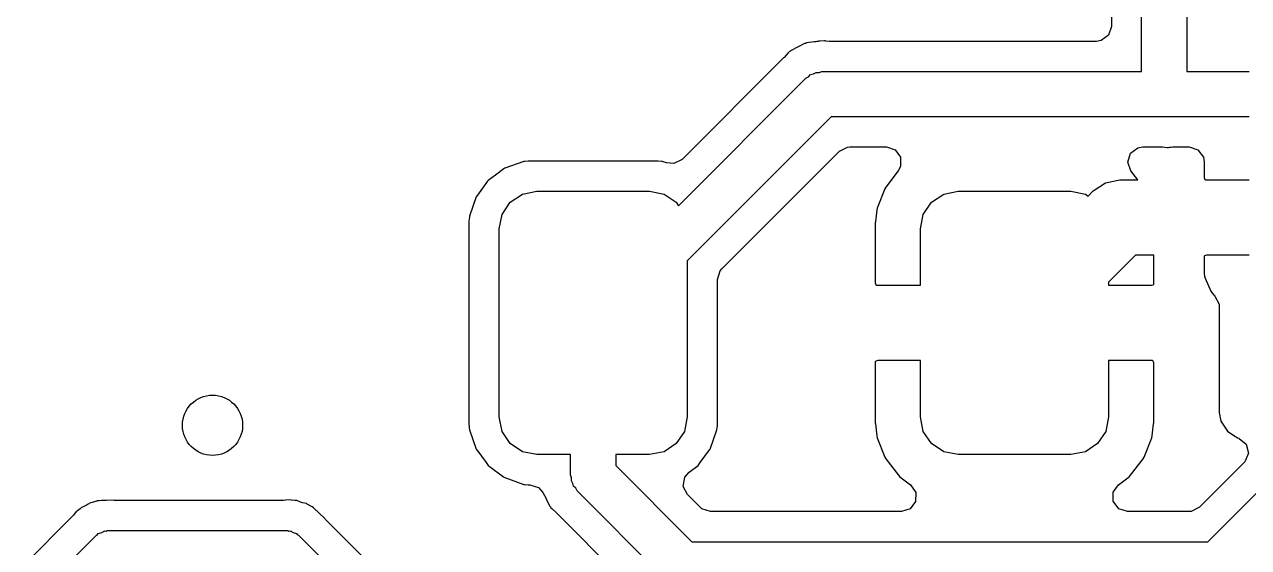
# Model space of a CAD drawing. Extents: x 0.04 to 2.01, y 0.04 to 5.04.
# Drawn here: x 1.4823 to 1.8026, y 1.9405 to 2.0773 of the extents above; entities that cross this region are included whole.
import ezdxf

# ---------------------------------------------------------------- set-up
doc = ezdxf.new("R2010")
doc.units = 0
doc.header["$MEASUREMENT"] = 0
doc.layers.add('BLACK', color=7, linetype='CONTINUOUS')

msp = doc.modelspace()

# ---------------------------------------------------------------- linework, layer by layer
at = {"layer": 'BLACK', "linetype": 'CONTINUOUS'}
for p, q in [((1.78641, 2.28074), (1.78641, 2.06496)), ((1.7746, 2.06496), (1.7746, 2.27542)), ((1.7667, 2.09503), (1.7667, 2.07675)), ((1.7667, 2.07675), (1.76596, 2.07446)), ((1.68641, 2.07229), (1.68476, 2.0714)), ((1.68671, 2.07234), (1.68641, 2.07229)), ((1.68677, 2.07236), (1.68671, 2.07234)), ((1.68704, 2.07249), (1.68677, 2.07236)), ((1.68891, 2.07271), (1.68704, 2.07249)), ((1.68909, 2.07274), (1.68891, 2.07271)), ((1.68938, 2.07278), (1.68909, 2.07274)), ((1.68964, 2.07283), (1.68938, 2.07278)), ((1.6898, 2.07285), (1.68964, 2.07283)), ((1.68964, 2.07283), (1.68964, 2.07283)), ((1.68996, 2.07285), (1.6898, 2.07285)), ((1.69012, 2.07287), (1.68996, 2.07285)), ((1.69035, 2.07288), (1.69012, 2.07287)), ((1.69012, 2.07287), (1.69012, 2.07287)), ((1.69036, 2.07288), (1.69035, 2.07288)), ((1.6916, 2.07303), (1.69036, 2.07288)), ((1.69192, 2.07296), (1.6916, 2.07303)), ((1.69196, 2.07295), (1.69192, 2.07296)), ((1.69192, 2.07296), (1.69192, 2.07296)), ((1.69201, 2.07294), (1.69196, 2.07295)), ((1.69283, 2.07285), (1.69201, 2.07294)), ((1.76281, 2.07285), (1.69283, 2.07285)), ((1.76401, 2.07305), (1.76281, 2.07285)), ((1.76596, 2.07446), (1.76401, 2.07305)), ((1.68215, 2.06987), (1.68103, 2.06866)), ((1.68237, 2.07011), (1.68215, 2.06987)), ((1.68215, 2.06987), (1.68215, 2.06987)), ((1.68259, 2.07023), (1.68237, 2.07011)), ((1.68264, 2.07026), (1.68259, 2.07023)), ((1.68269, 2.07031), (1.68264, 2.07026)), ((1.68275, 2.07037), (1.68269, 2.07031)), ((1.6829, 2.0705), (1.68275, 2.07037)), ((1.6846, 2.07132), (1.6829, 2.0705)), ((1.68476, 2.0714), (1.6846, 2.07132)), ((1.68093, 2.06855), (1.65435, 2.04198)), ((1.68103, 2.06866), (1.68093, 2.06855)), ((1.65342, 2.02988), (1.68677, 2.06323)), ((1.68677, 2.06323), (1.68744, 2.06362)), ((1.68744, 2.06362), (1.68799, 2.06417)), ((1.68799, 2.06417), (1.68874, 2.06437)), ((1.68874, 2.06437), (1.68942, 2.06476)), ((1.68942, 2.06476), (1.69019, 2.06476)), ((1.69019, 2.06476), (1.69094, 2.06496)), ((1.69094, 2.06496), (1.7746, 2.06496)), ((1.78641, 2.06496), (1.80276, 2.06496)), ((1.69339, 2.05315), (1.65571, 2.01547)), ((1.80276, 2.05315), (1.69339, 2.05315)), ((1.66474, 2.01334), (1.69552, 2.04411)), ((1.69552, 2.04411), (1.69767, 2.04521)), ((1.69767, 2.04521), (1.69828, 2.04526)), ((1.69828, 2.04526), (1.70781, 2.04526)), ((1.70781, 2.04526), (1.7101, 2.04451)), ((1.7101, 2.04451), (1.71151, 2.04256)), ((1.77097, 2.04128), (1.77167, 2.04358)), ((1.77167, 2.04358), (1.77359, 2.04504)), ((1.77359, 2.04504), (1.77487, 2.04526)), ((1.77487, 2.04526), (1.77973, 2.04526)), ((1.77973, 2.04526), (1.78006, 2.04524)), ((1.78006, 2.04524), (1.78128, 2.04514)), ((1.78128, 2.04514), (1.78128, 2.04514)), ((1.78128, 2.04514), (1.7816, 2.04511)), ((1.7816, 2.04511), (1.78191, 2.04519)), ((1.78191, 2.04519), (1.78224, 2.04521)), ((1.78224, 2.0452), (1.78267, 2.04526)), ((1.78224, 2.04521), (1.78224, 2.0452)), ((1.78267, 2.04526), (1.78705, 2.04526)), ((1.78705, 2.04526), (1.78934, 2.04451)), ((1.78934, 2.04451), (1.79076, 2.04256)), ((1.61298, 2.04144), (1.60795, 2.03967)), ((1.61321, 2.04146), (1.61298, 2.04144)), ((1.61413, 2.04155), (1.61321, 2.04146)), ((1.61321, 2.04146), (1.61321, 2.04146)), ((1.61422, 2.04156), (1.61413, 2.04155)), ((1.61413, 2.04155), (1.61413, 2.04155)), ((1.64799, 2.04156), (1.61422, 2.04156)), ((1.64808, 2.04155), (1.64799, 2.04156)), ((1.64899, 2.04146), (1.64808, 2.04155)), ((1.64808, 2.04155), (1.64808, 2.04155)), ((1.64923, 2.04144), (1.64899, 2.04146)), ((1.64899, 2.04146), (1.64899, 2.04146)), ((1.64945, 2.04136), (1.64923, 2.04144)), ((1.65031, 2.04106), (1.64945, 2.04136)), ((1.64945, 2.04136), (1.64945, 2.04136)), ((1.65221, 2.04089), (1.65031, 2.04106)), ((1.65435, 2.04198), (1.65221, 2.04089)), ((1.71151, 2.04015), (1.71091, 2.039)), ((1.71151, 2.04256), (1.71151, 2.04015)), ((1.77176, 2.039), (1.77097, 2.04128)), ((1.79076, 2.04256), (1.79092, 2.04132)), ((1.79092, 2.04132), (1.79094, 2.04132)), ((1.79094, 2.04132), (1.79094, 2.03723)), ((1.60554, 2.03789), (1.60366, 2.0365)), ((1.60771, 2.0395), (1.60554, 2.03789)), ((1.60795, 2.03967), (1.60771, 2.0395)), ((1.60771, 2.0395), (1.60771, 2.0395)), ((1.71091, 2.039), (1.70769, 2.03476)), ((1.77358, 2.03661), (1.77176, 2.039)), ((1.79094, 2.03723), (1.79111, 2.03673)), ((1.60348, 2.03627), (1.60083, 2.03267)), ((1.60366, 2.0365), (1.60348, 2.03627)), ((1.70743, 2.0343), (1.70544, 2.02927)), ((1.70769, 2.03476), (1.70743, 2.0343)), ((1.76062, 2.03241), (1.76194, 2.03373)), ((1.76194, 2.03373), (1.76513, 2.03586)), ((1.76194, 2.03373), (1.76194, 2.03373)), ((1.76513, 2.03586), (1.7689, 2.03661)), ((1.7689, 2.03661), (1.77358, 2.03661)), ((1.79111, 2.03673), (1.79127, 2.03661)), ((1.79127, 2.03661), (1.80276, 2.03661)), ((1.60049, 2.03221), (1.59872, 2.02718)), ((1.60083, 2.03267), (1.60049, 2.03221)), ((1.60725, 2.02759), (1.60938, 2.03078)), ((1.60938, 2.03078), (1.61257, 2.03291)), ((1.61257, 2.03291), (1.61634, 2.03366)), ((1.61634, 2.03366), (1.64587, 2.03366)), ((1.64587, 2.03366), (1.64963, 2.03291)), ((1.64963, 2.03291), (1.65283, 2.03078)), ((1.65283, 2.03078), (1.65342, 2.02988)), ((1.71748, 2.02759), (1.71962, 2.03078)), ((1.71962, 2.03078), (1.72281, 2.03291)), ((1.72281, 2.03291), (1.72657, 2.03366)), ((1.72657, 2.03366), (1.7561, 2.03366)), ((1.7561, 2.03366), (1.75987, 2.03291)), ((1.75987, 2.03291), (1.76062, 2.03241)), ((1.6065, 2.02382), (1.60725, 2.02759)), ((1.70532, 2.02878), (1.70494, 2.02562)), ((1.70544, 2.02927), (1.70532, 2.02878)), ((1.71673, 2.02382), (1.71748, 2.02759)), ((1.59863, 2.02626), (1.5986, 2.02594)), ((1.5986, 2.02594), (1.5986, 1.97249)), ((1.5987, 2.02694), (1.59863, 2.02626)), ((1.59872, 2.02718), (1.5987, 2.02694)), ((1.5987, 2.02694), (1.5987, 2.02694)), ((1.70494, 2.02562), (1.70492, 2.02538)), ((1.70492, 2.02538), (1.70492, 2.00967)), ((1.6065, 1.97461), (1.6065, 2.02382)), ((1.71673, 2.00906), (1.71673, 2.02382)), ((1.65571, 2.01547), (1.65571, 1.97461)), ((1.77297, 2.01693), (1.76594, 2.0099)), ((1.77776, 2.01693), (1.77297, 2.01693)), ((1.77776, 2.00938), (1.77776, 2.01693)), ((1.79106, 2.01677), (1.79094, 2.0166)), ((1.79094, 2.0166), (1.79094, 2.01234)), ((1.79156, 2.01693), (1.79106, 2.01677)), ((1.80276, 2.01693), (1.79156, 2.01693)), ((1.6636, 2.01058), (1.66435, 2.01287)), ((1.66435, 2.01287), (1.66474, 2.01334)), ((1.79094, 2.01234), (1.79096, 2.01211)), ((1.79096, 2.01211), (1.79103, 2.01148)), ((1.79103, 2.01148), (1.79119, 2.01092)), ((1.6636, 1.97249), (1.6636, 2.01058)), ((1.70492, 2.00967), (1.70508, 2.00917)), ((1.70508, 2.00917), (1.70525, 2.00906)), ((1.70525, 2.00906), (1.71673, 2.00906)), ((1.76594, 2.0099), (1.76594, 2.00906)), ((1.76594, 2.00906), (1.77714, 2.00906)), ((1.77714, 2.00906), (1.77764, 2.00922)), ((1.77764, 2.00922), (1.77776, 2.00938)), ((1.79119, 2.01092), (1.79271, 2.0075)), ((1.79271, 2.0075), (1.79311, 2.00692)), ((1.79311, 2.00692), (1.79377, 2.00625)), ((1.79377, 2.00625), (1.79487, 2.00411)), ((1.7949, 2.00312), (1.79486, 2.00294)), ((1.79486, 2.00294), (1.79486, 1.9758)), ((1.79487, 2.00411), (1.7949, 2.00312)), ((1.70504, 1.98921), (1.70492, 1.98905)), ((1.70492, 1.98905), (1.70492, 1.97304)), ((1.70554, 1.98937), (1.70504, 1.98921)), ((1.71673, 1.98937), (1.70554, 1.98937)), ((1.71673, 1.97461), (1.71673, 1.98937)), ((1.77743, 1.98937), (1.76594, 1.98937)), ((1.76594, 1.98937), (1.76594, 1.97461)), ((1.77759, 1.98925), (1.77743, 1.98937)), ((1.77776, 1.98875), (1.77759, 1.98925)), ((1.77776, 1.97304), (1.77776, 1.98875)), ((1.60725, 1.97084), (1.6065, 1.97461)), ((1.65571, 1.97461), (1.65496, 1.97084)), ((1.70492, 1.97304), (1.70494, 1.97281)), ((1.71748, 1.97084), (1.71673, 1.97461)), ((1.76594, 1.97461), (1.7652, 1.97084)), ((1.77774, 1.97281), (1.77776, 1.97304)), ((1.79486, 1.9758), (1.79532, 1.97349)), ((1.79532, 1.97349), (1.79706, 1.97088)), ((1.5986, 1.97249), (1.59861, 1.9724)), ((1.59861, 1.9724), (1.59861, 1.9724)), ((1.59861, 1.9724), (1.59867, 1.97181)), ((1.59867, 1.97181), (1.59872, 1.97125)), ((1.59872, 1.97125), (1.60049, 1.96621)), ((1.60938, 1.96765), (1.60725, 1.97084)), ((1.65496, 1.97084), (1.65283, 1.96765)), ((1.66172, 1.96621), (1.66348, 1.97125)), ((1.66348, 1.97125), (1.66354, 1.97181)), ((1.66354, 1.97181), (1.66359, 1.9724)), ((1.66359, 1.9724), (1.6636, 1.97249)), ((1.66359, 1.9724), (1.66359, 1.9724)), ((1.70494, 1.97281), (1.70532, 1.96964)), ((1.70532, 1.96964), (1.70544, 1.96916)), ((1.71962, 1.96765), (1.71748, 1.97084)), ((1.7652, 1.97084), (1.76306, 1.96765)), ((1.77724, 1.96916), (1.77736, 1.96964)), ((1.77736, 1.96964), (1.77774, 1.97281)), ((1.79706, 1.97088), (1.79738, 1.97067)), ((1.79738, 1.97067), (1.79913, 1.9695)), ((1.61257, 1.96551), (1.60938, 1.96765)), ((1.65283, 1.96765), (1.64963, 1.96551)), ((1.70544, 1.96916), (1.70743, 1.96412)), ((1.72281, 1.96551), (1.71962, 1.96765)), ((1.76306, 1.96765), (1.75987, 1.96551)), ((1.77524, 1.96412), (1.77724, 1.96916)), ((1.79188, 1.94196), (1.81772, 1.9678)), ((1.79913, 1.9695), (1.79968, 1.96914)), ((1.79968, 1.96914), (1.80005, 1.96906)), ((1.80005, 1.96906), (1.80015, 1.96902)), ((1.80015, 1.96902), (1.80199, 1.96746)), ((1.80199, 1.96746), (1.80255, 1.96512)), ((1.60049, 1.96621), (1.60066, 1.96598)), ((1.60066, 1.96598), (1.60066, 1.96598)), ((1.60066, 1.96598), (1.60311, 1.96267)), ((1.61634, 1.96476), (1.61257, 1.96551)), ((1.6252, 1.96476), (1.61634, 1.96476)), ((1.6252, 1.95945), (1.6252, 1.96476)), ((1.64587, 1.96476), (1.63701, 1.96476)), ((1.63701, 1.96476), (1.63701, 1.96189)), ((1.64963, 1.96551), (1.64587, 1.96476)), ((1.6591, 1.96267), (1.66154, 1.96598)), ((1.66154, 1.96598), (1.66172, 1.96621)), ((1.66154, 1.96598), (1.66154, 1.96598)), ((1.70743, 1.96412), (1.70769, 1.96366)), ((1.70769, 1.96366), (1.71096, 1.95936)), ((1.72657, 1.96476), (1.72281, 1.96551)), ((1.7561, 1.96476), (1.72657, 1.96476)), ((1.75987, 1.96551), (1.7561, 1.96476)), ((1.77172, 1.95936), (1.77498, 1.96366)), ((1.77498, 1.96366), (1.77524, 1.96412)), ((1.80255, 1.96512), (1.80163, 1.96289)), ((1.60311, 1.96267), (1.60366, 1.96192)), ((1.60366, 1.96192), (1.60389, 1.96175)), ((1.60389, 1.96175), (1.60763, 1.95899)), ((1.63701, 1.96189), (1.65694, 1.94196)), ((1.65505, 1.95883), (1.65621, 1.96019)), ((1.65621, 1.96019), (1.65855, 1.96192)), ((1.65855, 1.96192), (1.6591, 1.96267)), ((1.80142, 1.96267), (1.78975, 1.951)), ((1.80163, 1.96289), (1.80142, 1.96267)), ((1.60763, 1.95899), (1.60795, 1.95875)), ((1.60795, 1.95875), (1.61298, 1.95699)), ((1.61298, 1.95699), (1.61321, 1.95697)), ((1.61321, 1.95697), (1.61321, 1.95697)), ((1.61321, 1.95697), (1.61413, 1.95688)), ((1.61413, 1.95688), (1.61413, 1.95688)), ((1.61413, 1.95688), (1.61422, 1.95687)), ((1.61422, 1.95687), (1.61449, 1.95687)), ((1.61449, 1.95687), (1.61678, 1.95613)), ((1.6254, 1.9587), (1.6252, 1.95945)), ((1.6254, 1.95792), (1.6254, 1.9587)), ((1.62579, 1.95725), (1.6254, 1.95792)), ((1.62599, 1.9565), (1.62579, 1.95725)), ((1.65467, 1.95645), (1.65505, 1.95883)), ((1.71096, 1.95936), (1.71133, 1.95899)), ((1.71133, 1.95899), (1.71414, 1.95686)), ((1.71414, 1.95686), (1.71552, 1.95488)), ((1.76718, 1.95496), (1.76853, 1.95686)), ((1.76853, 1.95686), (1.77135, 1.95899)), ((1.77135, 1.95899), (1.77172, 1.95936)), ((1.61678, 1.95613), (1.61792, 1.95482)), ((1.61792, 1.95482), (1.61876, 1.95326)), ((1.62654, 1.95595), (1.62599, 1.9565)), ((1.62693, 1.95527), (1.62654, 1.95595)), ((1.65032, 1.93188), (1.62693, 1.95527)), ((1.65577, 1.9543), (1.65467, 1.95645)), ((1.65907, 1.951), (1.65577, 1.9543)), ((1.71552, 1.95488), (1.71547, 1.95247)), ((1.76718, 1.95255), (1.76718, 1.95496)), ((1.49688, 1.95062), (1.49617, 1.95005)), ((1.49705, 1.95079), (1.49688, 1.95062)), ((1.49724, 1.95095), (1.49705, 1.95079)), ((1.49749, 1.95105), (1.49724, 1.95095)), ((1.4982, 1.95136), (1.49749, 1.95105)), ((1.49749, 1.95105), (1.49749, 1.95105)), ((1.49871, 1.95162), (1.4982, 1.95136)), ((1.49895, 1.95177), (1.49871, 1.95162)), ((1.4996, 1.95217), (1.49895, 1.95177)), ((1.50005, 1.95226), (1.4996, 1.95217)), ((1.50087, 1.95251), (1.50005, 1.95226)), ((1.50096, 1.95254), (1.50087, 1.95251)), ((1.50129, 1.95269), (1.50096, 1.95254)), ((1.50096, 1.95254), (1.50096, 1.95254)), ((1.50165, 1.9527), (1.50129, 1.95269)), ((1.50183, 1.95271), (1.50165, 1.9527)), ((1.50246, 1.95273), (1.50183, 1.95271)), ((1.50266, 1.95274), (1.50246, 1.95273)), ((1.50284, 1.95278), (1.50266, 1.95274)), ((1.5036, 1.95278), (1.50284, 1.95278)), ((1.50375, 1.95278), (1.5036, 1.95278)), ((1.5057, 1.95285), (1.50375, 1.95278)), ((1.50588, 1.95279), (1.5057, 1.95285)), ((1.50604, 1.95278), (1.50588, 1.95279)), ((1.5501, 1.95278), (1.50604, 1.95278)), ((1.55063, 1.95281), (1.5501, 1.95278)), ((1.55068, 1.95282), (1.55063, 1.95281)), ((1.55177, 1.95297), (1.55068, 1.95282)), ((1.55212, 1.95288), (1.55177, 1.95297)), ((1.55213, 1.95288), (1.55212, 1.95288)), ((1.55212, 1.95288), (1.55212, 1.95288)), ((1.55303, 1.95278), (1.55213, 1.95288)), ((1.55327, 1.95278), (1.55303, 1.95278)), ((1.55352, 1.95275), (1.55327, 1.95278)), ((1.55377, 1.95265), (1.55352, 1.95275)), ((1.55449, 1.95236), (1.55377, 1.95265)), ((1.55377, 1.95265), (1.55377, 1.95265)), ((1.55504, 1.95219), (1.55449, 1.95236)), ((1.55606, 1.95195), (1.55504, 1.95219)), ((1.55635, 1.95174), (1.55606, 1.95195)), ((1.55643, 1.95169), (1.55635, 1.95174)), ((1.55635, 1.95174), (1.55635, 1.95174)), ((1.55719, 1.95129), (1.55643, 1.95169)), ((1.55761, 1.95112), (1.55719, 1.95129)), ((1.55788, 1.95087), (1.55761, 1.95112)), ((1.55847, 1.95032), (1.55788, 1.95087)), ((1.61876, 1.95326), (1.61884, 1.9531)), ((1.61884, 1.9531), (1.61955, 1.95163)), ((1.61955, 1.95163), (1.61955, 1.95163)), ((1.61955, 1.95163), (1.61966, 1.9514)), ((1.61966, 1.9514), (1.61979, 1.95125)), ((1.61979, 1.95125), (1.61985, 1.95119)), ((1.61985, 1.95119), (1.61989, 1.95114)), ((1.61989, 1.95114), (1.61993, 1.9511)), ((1.61993, 1.9511), (1.62005, 1.95087)), ((1.62005, 1.95087), (1.62028, 1.95066)), ((1.62028, 1.95066), (1.62028, 1.95066)), ((1.62028, 1.95066), (1.6215, 1.94954)), ((1.65954, 1.9506), (1.65907, 1.951)), ((1.66183, 1.94985), (1.65954, 1.9506)), ((1.71401, 1.95055), (1.71179, 1.94985)), ((1.71547, 1.95247), (1.71401, 1.95055)), ((1.7686, 1.9506), (1.76718, 1.95255)), ((1.77089, 1.94985), (1.7686, 1.9506)), ((1.78975, 1.951), (1.7876, 1.9499)), ((1.49481, 1.94855), (1.4823, 1.93604)), ((1.49516, 1.94895), (1.49481, 1.94855)), ((1.49585, 1.94986), (1.49516, 1.94895)), ((1.49617, 1.95005), (1.49585, 1.94986)), ((1.55862, 1.95019), (1.55847, 1.95032)), ((1.55877, 1.95009), (1.55862, 1.95019)), ((1.55931, 1.94955), (1.55877, 1.95009)), ((1.55942, 1.94944), (1.55931, 1.94955)), ((1.56084, 1.94812), (1.55942, 1.94944)), ((1.56093, 1.94794), (1.56084, 1.94812)), ((1.56104, 1.94782), (1.56093, 1.94794)), ((1.60104, 1.90782), (1.56104, 1.94782)), ((1.6215, 1.94954), (1.62161, 1.94943)), ((1.62161, 1.94943), (1.6434, 1.92763)), ((1.66403, 1.94985), (1.66183, 1.94985)), ((1.66418, 1.94986), (1.66403, 1.94985)), ((1.66583, 1.94992), (1.66418, 1.94986)), ((1.66615, 1.94993), (1.66583, 1.94992)), ((1.66583, 1.94992), (1.66583, 1.94992)), ((1.66637, 1.94987), (1.66615, 1.94993)), ((1.66662, 1.94985), (1.66637, 1.94987)), ((1.71179, 1.94985), (1.66662, 1.94985)), ((1.78699, 1.94985), (1.77089, 1.94985)), ((1.7876, 1.9499), (1.78699, 1.94985)), ((1.50144, 1.94387), (1.50162, 1.94413)), ((1.50162, 1.94413), (1.5025, 1.94441)), ((1.5025, 1.94441), (1.50332, 1.94483)), ((1.50332, 1.94483), (1.50363, 1.94478)), ((1.50363, 1.94478), (1.50394, 1.94488)), ((1.50394, 1.94488), (1.55118, 1.94488)), ((1.55118, 1.94488), (1.55148, 1.94478)), ((1.55148, 1.94478), (1.5518, 1.94483)), ((1.5518, 1.94483), (1.55262, 1.94441)), ((1.55262, 1.94441), (1.5535, 1.94413)), ((1.5535, 1.94413), (1.55368, 1.94387)), ((1.48639, 1.92897), (1.50115, 1.94373)), ((1.50115, 1.94373), (1.50144, 1.94387)), ((1.55368, 1.94387), (1.55397, 1.94373)), ((1.55397, 1.94373), (1.60728, 1.89041)), ((1.65694, 1.94196), (1.79188, 1.94196))]:
    msp.add_line(p, q, dxfattribs=at)
at = {"layer": 'BLACK'}
msp.add_circle((1.5315, 1.97244), 0.007874, dxfattribs=at)

doc.saveas('drawing.dxf')
